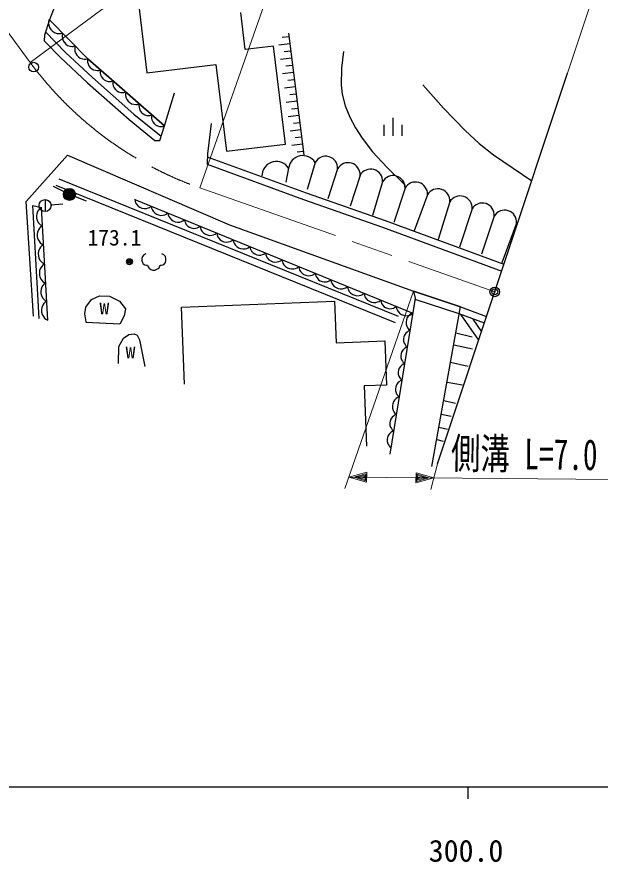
# Model space of a CAD drawing. Units: millimetres, scale not verified. Extents: x 40000 to 680000, y 20000 to 380000.
# Drawn here: x 330329 to 379042, y 198715 to 269246 of the extents above; entities that cross this region are included whole.
import ezdxf
from ezdxf.enums import TextEntityAlignment as Align

# ---------------------------------------------------------------- set-up
doc = ezdxf.new("R2010")
doc.units = ezdxf.units.MM
doc.header["$LTSCALE"] = 1000
doc.header["$PDMODE"] = 32
doc.header["$PDSIZE"] = 500
doc.linetypes.add('CHAIN', pattern=[18.5, 12, -1.5, 3.5, -1.5])
for name, color, linetype, lineweight in [('M-BGD', 7, 'Continuous', 25), ('M-BMK', 2, 'CHAIN', 13), ('M-BMK-HTXT', 7, 'Continuous', 13), ('M-BMK-SRVR', 3, 'Continuous', 25), ('M-STR-HTXT', 7, 'Continuous', 13), ('M-TTL-BAND', 7, 'Continuous', 25)]:
    doc.layers.add(name, color=color, linetype=linetype, lineweight=lineweight)
doc.layers.add('M-OTRS', color=6, linetype='Continuous')
doc.styles.add('ＭＳ ゴシック', font='')
doc.styles.get('ＭＳ ゴシック').set_extended_font_data('MS Gothic')

msp = doc.modelspace()

# ---------------------------------------------------------------- linework, layer by layer
at = {"layer": 'M-BGD'}
for p, q in [((334849, 273620), (333057, 268995)), ((340386, 271271), (341196, 264587)), ((349409, 266513), (349032, 269618)), ((333057, 268995), (332631, 267729)), ((332976, 268849), (332975, 268713)), ((333022, 269029), (332976, 268849)), ((336259, 265759), (333057, 268995)), ((333057, 268995), (336259, 265759)), ((332975, 268713), (332997, 268554)), ((332997, 268554), (333064, 268350)), ((333064, 268350), (333176, 268191)), ((333176, 268191), (333312, 268055)), ((333312, 268055), (333469, 267941)), ((332631, 267729), (332600, 267248)), ((332718, 267986), (334384, 266282)), ((333469, 267941), (333673, 267872)), ((333673, 267872), (333831, 267848)), ((333831, 267848), (333967, 267848)), ((333967, 267848), (334148, 267892)), ((334105, 267722), (334104, 267595)), ((334104, 267595), (334125, 267447)), ((334148, 267892), (334105, 267722)), ((334125, 267447), (334187, 267255)), ((353057, 267594), (352494, 267523)), ((353020, 267893), (354301, 257728)), ((332600, 267248), (333964, 265853)), ((334187, 267255), (334293, 267106)), ((334293, 267106), (334419, 266978)), ((334419, 266978), (334567, 266871)), ((334567, 266871), (334758, 266807)), ((334758, 266807), (334906, 266785)), ((334906, 266785), (335034, 266784)), ((335034, 266784), (335204, 266826)), ((335204, 266826), (335160, 266656)), ((335160, 266656), (335160, 266529)), ((351769, 266799), (349409, 266513)), ((352758, 258639), (351769, 266799)), ((353133, 266996), (352198, 266878)), ((334384, 266282), (336632, 264176)), ((335160, 266529), (335180, 266380)), ((335180, 266380), (335243, 266189)), ((335243, 266189), (335348, 266040)), ((335348, 266040), (335475, 265912)), ((335475, 265912), (335623, 265805)), ((353208, 266398), (352649, 266328)), ((333964, 265853), (336229, 263731)), ((335623, 265805), (335813, 265741)), ((335813, 265741), (335962, 265719)), ((335962, 265719), (336089, 265718)), ((336089, 265718), (336259, 265759)), ((336262, 265757), (336233, 265597)), ((336233, 265597), (336240, 265478)), ((336240, 265478), (336269, 265341)), ((342657, 260156), (336259, 265759)), ((336259, 265759), (342657, 260156)), ((336269, 265341), (336340, 265167)), ((341196, 264587), (346957, 265286)), ((346957, 265286), (347835, 258042)), ((353284, 265800), (352355, 265683)), ((353359, 265202), (352804, 265132)), ((336340, 265167), (336448, 265035)), ((336448, 265035), (336575, 264925)), ((336575, 264925), (336720, 264835)), ((336720, 264835), (336901, 264787)), ((336901, 264787), (337041, 264777)), ((337041, 264777), (337160, 264785)), ((337160, 264785), (337315, 264835)), ((337315, 264835), (337286, 264674)), ((337286, 264674), (337294, 264555)), ((337294, 264555), (337323, 264418)), ((353434, 264604), (352513, 264488)), ((365470, 231946), (376324, 264559)), ((336632, 264176), (340104, 261137)), ((337323, 264418), (337394, 264244)), ((337394, 264244), (337502, 264113)), ((337502, 264113), (337628, 264002)), ((337628, 264002), (337773, 263912)), ((337773, 263912), (337955, 263865)), ((337955, 263865), (338094, 263854)), ((338094, 263854), (338213, 263862)), ((338213, 263862), (338368, 263912)), ((338368, 263912), (338339, 263751)), ((353510, 264006), (352959, 263937)), ((336229, 263731), (339717, 260678)), ((338339, 263751), (338347, 263633)), ((338347, 263633), (338376, 263496)), ((338376, 263496), (338447, 263322)), ((338447, 263322), (338555, 263190)), ((338555, 263190), (338682, 263079)), ((338682, 263079), (338826, 262990)), ((353585, 263409), (352671, 263293)), ((338826, 262990), (339008, 262942)), ((339008, 262942), (339148, 262932)), ((339148, 262932), (339266, 262939)), ((339266, 262939), (339422, 262989)), ((339422, 262989), (339391, 262817)), ((339391, 262817), (339399, 262690)), ((339399, 262690), (339430, 262543)), ((339430, 262543), (339506, 262357)), ((342657, 260156), (343491, 262923)), ((353660, 262811), (353114, 262742)), ((339506, 262357), (339622, 262216)), ((339622, 262216), (339757, 262097)), ((339757, 262097), (339913, 262001)), ((339913, 262001), (340107, 261950)), ((340107, 261950), (340257, 261939)), ((340257, 261939), (340384, 261947)), ((340384, 261947), (340550, 262001)), ((340550, 262001), (340521, 261840)), ((340521, 261840), (340529, 261722)), ((340529, 261722), (340558, 261585)), ((353736, 262213), (352828, 262098)), ((340104, 261137), (342389, 259282)), ((340558, 261585), (340629, 261411)), ((340629, 261411), (340737, 261279)), ((340737, 261279), (340864, 261168)), ((340864, 261168), (341008, 261079)), ((341008, 261079), (341190, 261031)), ((341190, 261031), (341330, 261020)), ((341330, 261020), (341448, 261028)), ((341448, 261028), (341604, 261078)), ((341604, 261078), (341575, 260918)), ((353886, 261017), (352986, 260903)), ((353811, 261615), (353269, 261546)), ((339717, 260678), (341864, 258936)), ((341575, 260918), (341583, 260799)), ((341583, 260799), (341612, 260662)), ((341612, 260662), (341683, 260488)), ((341683, 260488), (341791, 260356)), ((341791, 260356), (341917, 260246)), ((346550, 260338), (346240, 257819)), ((353962, 260419), (353424, 260351)), ((361729, 260832), (361729, 259332)), ((341917, 260246), (342062, 260156)), ((342062, 260156), (342244, 260108)), ((342244, 260108), (342383, 260098)), ((342280, 258926), (342657, 260156)), ((342383, 260098), (342502, 260106)), ((342502, 260106), (342657, 260156)), ((354037, 259821), (353144, 259708)), ((360979, 260232), (360979, 259332)), ((362479, 260232), (362479, 259332)), ((341864, 258936), (342280, 258926)), ((354112, 259223), (353578, 259156)), ((347835, 258042), (352758, 258639)), ((354188, 258625), (353301, 258513)), ((331106, 253829), (334558, 257704)), ((334558, 257704), (348098, 251899)), ((346240, 257819), (346220, 256947)), ((346235, 257581), (354483, 254567)), ((354263, 258027), (353733, 257960)), ((346220, 256947), (354281, 254002)), ((355245, 257102), (354570, 254853)), ((350803, 256135), (350788, 255987)), ((353024, 256618), (352780, 255445)), ((357121, 256563), (356308, 254060)), ((333836, 255742), (362173, 244265)), ((358996, 256024), (358159, 253455)), ((360871, 255486), (360039, 252680)), ((334272, 254654), (333380, 255106)), ((361948, 243709), (333611, 255186)), ((362746, 254947), (361810, 252090)), ((332680, 254004), (332680, 253004)), ((335186, 254252), (336122, 253899)), ((340168, 254027), (340195, 253854)), ((340192, 254017), (363401, 244513)), ((354281, 254002), (360874, 251691)), ((354483, 254567), (361077, 252256)), ((364621, 254409), (363522, 251382)), ((331712, 244262), (331106, 253829)), ((332181, 244072), (331652, 253516)), ((331652, 253516), (332372, 253352)), ((332229, 253220), (332144, 253125)), ((332373, 253319), (332229, 253220)), ((332913, 243932), (332372, 253352)), ((333178, 253554), (334173, 253653)), ((340195, 253854), (340244, 253736)), ((340244, 253736), (340321, 253607)), ((340321, 253607), (340453, 253456)), ((340453, 253456), (340608, 253360)), ((340608, 253360), (340775, 253292)), ((340775, 253292), (340953, 253251)), ((340953, 253251), (341154, 253266)), ((341154, 253266), (341299, 253304)), ((341299, 253304), (341416, 253353)), ((341416, 253353), (341557, 253458)), ((341557, 253458), (341583, 253285)), ((341583, 253285), (341632, 253168)), ((366482, 253813), (365529, 250673)), ((368343, 253218), (367299, 250024)), ((331982, 252816), (331962, 252634)), ((331962, 252634), (331972, 252454)), ((332061, 253000), (331982, 252816)), ((332144, 253125), (332061, 253000)), ((341632, 253168), (341709, 253039)), ((341709, 253039), (341842, 252887)), ((341842, 252887), (341997, 252791)), ((341997, 252791), (342164, 252723)), ((342164, 252723), (342342, 252683)), ((342342, 252683), (342542, 252698)), ((342542, 252698), (342687, 252736)), ((342687, 252736), (342805, 252785)), ((342805, 252785), (342945, 252890)), ((342945, 252890), (342971, 252717)), ((342971, 252717), (343021, 252599)), ((343021, 252599), (343098, 252470)), ((370204, 252623), (369129, 249434)), ((331972, 252454), (332013, 252276)), ((332013, 252276), (332113, 252102)), ((332113, 252102), (332210, 251987)), ((332210, 251987), (332305, 251902)), ((332305, 251902), (332460, 251821)), ((332460, 251821), (332305, 251716)), ((343098, 252470), (343230, 252319)), ((343230, 252319), (343385, 252223)), ((343385, 252223), (343552, 252155)), ((343552, 252155), (343730, 252114)), ((343730, 252114), (343931, 252129)), ((343931, 252129), (344076, 252167)), ((344076, 252167), (344193, 252216)), ((344193, 252216), (344333, 252321)), ((344333, 252321), (344358, 252160)), ((344358, 252160), (344404, 252050)), ((344404, 252050), (344476, 251930)), ((344476, 251930), (344600, 251788)), ((348098, 251899), (363456, 246354)), ((361077, 252256), (371012, 248600)), ((372065, 252028), (370841, 248725)), ((332042, 251284), (332021, 251091)), ((332021, 251091), (332032, 250899)), ((332126, 251481), (332042, 251284)), ((332215, 251615), (332126, 251481)), ((332305, 251716), (332215, 251615)), ((344600, 251788), (344744, 251699)), ((344744, 251699), (344900, 251635)), ((344900, 251635), (345066, 251597)), ((345066, 251597), (345253, 251611)), ((345253, 251611), (345389, 251647)), ((345389, 251647), (345499, 251693)), ((345499, 251693), (345629, 251790)), ((345629, 251790), (345656, 251618)), ((345656, 251618), (345705, 251500)), ((345705, 251500), (345782, 251371)), ((345782, 251371), (345914, 251220)), ((345914, 251220), (346070, 251124)), ((346070, 251124), (346236, 251056)), ((346760, 251068), (346878, 251117)), ((346878, 251117), (347018, 251222)), ((347018, 251222), (347044, 251049)), ((360874, 251691), (370823, 248031)), ((332032, 250899), (332075, 250709)), ((332075, 250709), (332182, 250523)), ((332182, 250523), (332285, 250400)), ((332285, 250400), (332386, 250310)), ((346236, 251056), (346414, 251015)), ((346414, 251015), (346615, 251030)), ((346615, 251030), (346760, 251068)), ((347044, 251049), (347093, 250932)), ((347093, 250932), (347170, 250803)), ((347170, 250803), (347303, 250651)), ((347303, 250651), (347458, 250555)), ((347458, 250555), (347625, 250487)), ((347625, 250487), (347803, 250447)), ((347803, 250447), (348003, 250462)), ((348003, 250462), (348149, 250500)), ((348149, 250500), (348266, 250549)), ((348266, 250549), (348406, 250653)), ((348406, 250653), (348433, 250480)), ((348433, 250480), (348482, 250363)), ((332133, 249686), (332113, 249493)), ((332218, 249884), (332133, 249686)), ((332307, 250017), (332218, 249884)), ((332397, 250118), (332307, 250017)), ((332386, 250310), (332551, 250223)), ((332551, 250223), (332397, 250118)), ((348482, 250363), (348559, 250234)), ((348559, 250234), (348691, 250083)), ((348691, 250083), (348847, 249987)), ((348847, 249987), (349013, 249919)), ((349013, 249919), (349191, 249878)), ((349191, 249878), (349392, 249893)), ((349392, 249893), (349537, 249931)), ((349537, 249931), (349655, 249980)), ((349655, 249980), (349795, 250085)), ((349795, 250085), (349819, 249923)), ((349819, 249923), (349865, 249814)), ((349865, 249814), (349937, 249694)), ((349937, 249694), (350061, 249552)), ((332113, 249493), (332124, 249301)), ((332124, 249301), (332167, 249111)), ((332167, 249111), (332273, 248925)), ((340808, 249239), (340768, 249079)), ((340768, 249079), (340768, 248919)), ((340928, 249399), (340808, 249239)), ((341088, 249479), (340928, 249399)), ((342608, 249399), (342448, 249479)), ((342728, 249239), (342608, 249399)), ((342768, 249079), (342728, 249239)), ((342768, 248919), (342768, 249079)), ((350061, 249552), (350206, 249463)), ((350206, 249463), (350361, 249399)), ((350361, 249399), (350527, 249361)), ((350527, 249361), (350715, 249375)), ((350715, 249375), (350850, 249411)), ((350850, 249411), (350960, 249457)), ((350960, 249457), (351091, 249554)), ((351091, 249554), (351117, 249381)), ((351117, 249381), (351166, 249264)), ((351166, 249264), (351243, 249135)), ((351243, 249135), (351376, 248984)), ((351376, 248984), (351531, 248888)), ((352339, 248881), (352479, 248986)), ((352479, 248986), (352505, 248813)), ((332310, 248286), (332225, 248089)), ((332273, 248925), (332377, 248803)), ((332399, 248419), (332310, 248286)), ((332377, 248803), (332478, 248712)), ((332489, 248521), (332399, 248419)), ((332478, 248712), (332643, 248626)), ((332643, 248626), (332489, 248521)), ((340768, 248919), (340808, 248759)), ((340808, 248759), (340888, 248639)), ((340888, 248639), (341008, 248559)), ((341008, 248559), (341168, 248519)), ((341168, 248519), (341248, 248519)), ((341248, 248519), (341288, 248399)), ((341288, 248399), (341368, 248279)), ((341368, 248279), (341528, 248158)), ((342128, 248239), (342208, 248319)), ((342208, 248319), (342248, 248399)), ((342248, 248399), (342288, 248519)), ((342288, 248519), (342368, 248519)), ((342368, 248519), (342528, 248559)), ((342528, 248559), (342648, 248639)), ((342648, 248639), (342728, 248759)), ((342728, 248759), (342768, 248919)), ((351531, 248888), (351698, 248819)), ((351698, 248819), (351876, 248779)), ((351876, 248779), (352076, 248794)), ((352076, 248794), (352221, 248832)), ((352221, 248832), (352339, 248881)), ((352505, 248813), (352555, 248695)), ((352555, 248695), (352632, 248567)), ((352632, 248567), (352764, 248415)), ((352764, 248415), (352919, 248319)), ((352919, 248319), (353086, 248251)), ((353610, 248263), (353727, 248313)), ((353727, 248313), (353867, 248417)), ((353867, 248417), (353894, 248244)), ((332225, 248089), (332204, 247895)), ((332204, 247895), (332215, 247703)), ((332215, 247703), (332258, 247514)), ((341528, 248158), (341688, 248118)), ((341688, 248118), (341848, 248118)), ((341848, 248118), (341968, 248158)), ((341968, 248158), (342128, 248239)), ((353086, 248251), (353264, 248210)), ((353264, 248210), (353465, 248226)), ((353465, 248226), (353610, 248263)), ((353894, 248244), (353943, 248127)), ((353943, 248127), (354020, 247998)), ((354020, 247998), (354153, 247847)), ((354153, 247847), (354308, 247751)), ((354308, 247751), (354474, 247682)), ((354474, 247682), (354652, 247642)), ((354652, 247642), (354853, 247657)), ((354853, 247657), (354998, 247695)), ((354998, 247695), (355116, 247744)), ((355116, 247744), (355256, 247849)), ((355256, 247849), (355281, 247687)), ((355281, 247687), (355327, 247578)), ((355327, 247578), (355398, 247458)), ((332258, 247514), (332365, 247327)), ((332365, 247327), (332468, 247205)), ((332468, 247205), (332570, 247115)), ((332590, 246929), (332506, 246834)), ((332570, 247115), (332735, 247028)), ((332735, 247028), (332590, 246929)), ((355398, 247458), (355522, 247316)), ((355522, 247316), (355667, 247227)), ((355667, 247227), (355822, 247163)), ((355822, 247163), (355989, 247125)), ((355989, 247125), (356176, 247139)), ((356176, 247139), (356311, 247174)), ((356311, 247174), (356421, 247220)), ((356421, 247220), (356552, 247318)), ((356552, 247318), (356578, 247145)), ((356578, 247145), (356627, 247028)), ((356627, 247028), (356704, 246899)), ((356704, 246899), (356837, 246747)), ((332343, 246525), (332324, 246343)), ((332324, 246343), (332334, 246163)), ((332334, 246163), (332374, 245985)), ((332423, 246709), (332343, 246525)), ((332506, 246834), (332423, 246709)), ((356837, 246747), (356992, 246651)), ((356992, 246651), (357159, 246583)), ((357159, 246583), (357337, 246543)), ((357337, 246543), (357537, 246558)), ((357537, 246558), (357683, 246596)), ((357683, 246596), (357800, 246645)), ((357800, 246645), (357940, 246750)), ((357940, 246750), (357967, 246577)), ((357967, 246577), (358016, 246459)), ((358016, 246459), (358093, 246330)), ((358093, 246330), (358225, 246179)), ((358225, 246179), (358381, 246083)), ((359189, 246076), (359329, 246181)), ((359329, 246181), (359355, 246008)), ((363456, 246354), (367383, 245056)), ((367383, 245056), (363456, 246354)), ((363456, 246354), (363607, 245779)), ((332374, 245985), (332474, 245811)), ((332474, 245811), (332571, 245696)), ((332571, 245696), (332666, 245611)), ((332666, 245611), (332821, 245530)), ((332821, 245530), (332667, 245425)), ((336091, 245024), (336557, 245677)), ((336557, 245677), (337240, 245965)), ((337240, 245965), (338062, 245935)), ((338062, 245935), (338894, 245519)), ((338894, 245519), (339399, 244875)), ((344079, 245034), (356860, 245525)), ((356860, 245525), (356993, 242048)), ((358381, 246083), (358547, 246015)), ((358547, 246015), (358725, 245974)), ((358725, 245974), (358926, 245989)), ((358926, 245989), (359071, 246027)), ((359071, 246027), (359189, 246076)), ((359355, 246008), (359404, 245891)), ((359404, 245891), (359481, 245762)), ((359481, 245762), (359614, 245610)), ((359614, 245610), (359769, 245514)), ((359769, 245514), (359936, 245446)), ((360314, 245421), (360460, 245459)), ((360460, 245459), (360577, 245508)), ((360577, 245508), (360717, 245613)), ((360717, 245613), (360742, 245451)), ((360742, 245451), (360788, 245342)), ((363607, 245779), (361490, 232745)), ((367276, 244460), (363590, 245677)), ((332403, 244993), (332382, 244800)), ((332382, 244800), (332393, 244608)), ((332488, 245190), (332403, 244993)), ((332577, 245324), (332488, 245190)), ((332667, 245425), (332577, 245324)), ((335992, 244479), (336091, 245024)), ((339399, 244875), (339300, 244311)), ((344326, 238603), (344079, 245034)), ((359936, 245446), (360114, 245406)), ((360114, 245406), (360314, 245421)), ((360788, 245342), (360860, 245221)), ((360860, 245221), (360983, 245080)), ((360983, 245080), (361128, 244990)), ((361128, 244990), (361284, 244927)), ((361284, 244927), (361450, 244889)), ((361450, 244889), (361637, 244903)), ((361637, 244903), (361773, 244938)), ((361773, 244938), (361882, 244984)), ((361882, 244984), (362013, 245082)), ((362013, 245082), (362039, 244909)), ((362039, 244909), (362089, 244792)), ((362089, 244792), (362166, 244663)), ((364992, 231736), (367383, 245056)), ((367383, 245056), (369563, 244246)), ((332393, 244608), (332436, 244418)), ((332436, 244418), (332543, 244232)), ((332543, 244232), (332646, 244109)), ((332646, 244109), (332748, 244019)), ((336121, 243796), (335992, 244479)), ((339300, 244311), (338933, 243598)), ((362166, 244663), (362298, 244511)), ((362298, 244511), (362453, 244415)), ((362453, 244415), (362620, 244347)), ((362620, 244347), (362798, 244307)), ((362798, 244307), (362999, 244322)), ((362917, 244149), (362858, 243976)), ((363034, 244312), (362917, 244149)), ((362999, 244322), (363144, 244360)), ((363142, 244416), (363034, 244312)), ((363246, 244491), (363142, 244416)), ((363144, 244360), (363261, 244409)), ((363408, 244555), (363246, 244491)), ((363261, 244409), (363401, 244513)), ((369374, 243676), (367276, 244456)), ((368902, 242258), (367440, 244395)), ((332748, 244019), (332913, 243932)), ((338933, 243598), (336101, 243756)), ((362858, 243976), (362829, 243798)), ((362829, 243798), (362830, 243616)), ((362830, 243616), (362890, 243424)), ((362890, 243424), (362960, 243291)), ((368415, 244033), (369140, 242973)), ((339226, 242424), (339671, 242753)), ((339671, 242753), (340116, 242792)), ((340116, 242792), (340367, 242695)), ((340367, 242695), (340580, 242308)), ((362709, 242695), (362654, 242534)), ((362819, 242848), (362709, 242695)), ((362920, 242945), (362819, 242848)), ((363016, 243014), (362920, 242945)), ((362960, 243291), (363034, 243187)), ((363168, 243075), (363016, 243014)), ((363034, 243187), (363168, 243075)), ((366992, 242876), (368357, 242546)), ((338839, 241747), (339226, 242424)), ((340580, 242308), (341005, 240084)), ((356993, 242048), (361048, 242203)), ((361048, 242203), (361189, 238523)), ((362654, 242534), (362627, 242368)), ((362627, 242368), (362628, 242198)), ((362628, 242198), (362684, 242018)), ((362684, 242018), (362749, 241894)), ((338820, 240316), (338839, 241747)), ((362484, 241313), (362430, 241152)), ((362594, 241465), (362484, 241313)), ((362695, 241562), (362594, 241465)), ((362791, 241632), (362695, 241562)), ((362749, 241894), (362818, 241798)), ((362943, 241692), (362791, 241632)), ((362818, 241798), (362943, 241692)), ((366815, 241891), (368383, 241549)), ((362430, 241152), (362403, 240986)), ((362403, 240986), (362403, 240815)), ((362403, 240815), (362459, 240636)), ((362459, 240636), (362524, 240512)), ((362524, 240512), (362594, 240416)), ((362260, 239931), (362205, 239769)), ((362370, 240083), (362260, 239931)), ((362471, 240180), (362370, 240083)), ((362567, 240250), (362471, 240180)), ((362719, 240310), (362567, 240250)), ((362594, 240416), (362719, 240310)), ((366555, 240445), (368016, 240105)), ((362205, 239769), (362178, 239604)), ((362178, 239604), (362179, 239433)), ((362179, 239433), (362235, 239254)), ((362235, 239254), (362300, 239130)), ((362300, 239130), (362369, 239033)), ((361189, 238523), (359336, 238452)), ((359336, 238452), (359528, 233435)), ((362035, 238549), (361981, 238387)), ((362145, 238701), (362035, 238549)), ((362246, 238798), (362145, 238701)), ((362342, 238868), (362246, 238798)), ((362494, 238928), (362342, 238868)), ((362369, 239033), (362494, 238928)), ((366254, 238767), (367543, 238530)), ((361981, 238387), (361954, 238221)), ((361954, 238221), (361954, 238051)), ((361954, 238051), (362010, 237872)), ((362010, 237872), (362075, 237748)), ((362075, 237748), (362145, 237651)), ((361778, 237139), (361719, 236966)), ((361896, 237303), (361778, 237139)), ((362004, 237407), (361896, 237303)), ((362107, 237481), (362004, 237407)), ((362270, 237546), (362107, 237481)), ((362145, 237651), (362270, 237546)), ((365980, 237243), (366966, 237007)), ((361719, 236966), (361691, 236789)), ((361691, 236789), (361691, 236606)), ((361691, 236606), (361751, 236414)), ((361751, 236414), (361821, 236281)), ((361821, 236281), (361895, 236178)), ((361570, 235685), (361516, 235524)), ((361680, 235838), (361570, 235685)), ((361781, 235935), (361680, 235838)), ((361877, 236004), (361781, 235935)), ((362029, 236065), (361877, 236004)), ((361895, 236178), (362029, 236065)), ((365772, 236083), (366598, 235931)), ((361516, 235524), (361489, 235358)), ((361489, 235358), (361489, 235188)), ((361489, 235188), (361545, 235009)), ((361545, 235009), (361610, 234885)), ((361610, 234885), (361680, 234788)), ((365580, 235013), (366309, 234855)), ((361346, 234303), (361291, 234142)), ((361455, 234456), (361346, 234303)), ((361556, 234553), (361455, 234456)), ((361653, 234622), (361556, 234553)), ((361804, 234683), (361653, 234622)), ((361680, 234788), (361804, 234683)), ((361291, 234142), (361264, 233976)), ((361264, 233976), (361265, 233806)), ((361265, 233806), (361321, 233626)), ((361321, 233626), (361386, 233502)), ((361386, 233502), (361455, 233406)), ((365397, 233992), (365942, 233831)), ((361455, 233406), (361580, 233301))]:
    msp.add_line(p, q, dxfattribs=at)
for points in [[(357595, 266370), (357442, 264958), (357416, 263562), (357506, 262788), (357751, 261824), (358124, 260888), (358600, 259989), (359167, 259114), (360032, 257999), (361251, 256674), (362682, 255279), (362795, 255171)], [(364228, 263589), (365956, 261628), (367760, 259754), (368939, 258681), (370130, 257730), (373328, 255559)]]:
    msp.add_lwpolyline(points, dxfattribs=at)
for centre, radius in [((334718, 254428), 500), ((334718, 254428), 440), ((334718, 254428), 380), ((334718, 254428), 320), ((334718, 254428), 260), ((334718, 254428), 200), ((332680, 253504), 500), ((334718, 254428), 140), ((334718, 254428), 80), ((334718, 254428), 20), ((339729, 248818), 250), ((339729, 248818), 150), ((339729, 248818), 50)]:
    msp.add_circle(centre, radius, dxfattribs=at)
for centre, radius, start, end in [((354221, 256462), 1207, 31.99075, 172.57006), ((356122, 256621), 1000, 356.65485, 151.29409), ((352000, 255978), 1207, 31.99075, 172.57006), ((357998, 256083), 1000, 356.65485, 151.29409), ((359873, 255544), 1000, 356.65485, 151.29409), ((361748, 255006), 1000, 356.65485, 151.29409), ((363623, 254467), 1000, 356.65485, 151.29409), ((365485, 253902), 1001, 354.94233, 149.58156), ((367346, 253306), 1001, 354.94233, 149.58156), ((369206, 252711), 1001, 354.94233, 149.58156), ((371067, 252116), 1001, 354.94233, 149.58156)]:
    msp.add_arc(centre, radius, start, end, dxfattribs=at)
at = {"layer": 'M-BMK'}
for p, q in [((302779, 304255), (331435, 265454)), ((345609, 254976), (370247, 246302))]:
    msp.add_line(p, q, dxfattribs=at)
msp.add_arc((355574, 283281), 30008, 216.44725, 250.60516, dxfattribs=at)
at = {"layer": 'M-BMK-HTXT'}
for q in [(331435, 265454), (345609, 254976)]:
    msp.add_line((355574, 283281), q, dxfattribs=at)
at = {"layer": 'M-BMK-SRVR'}
for centre in [(331736, 265053), (370247, 246302)]:
    msp.add_circle(centre, 403, dxfattribs=at)
at = {"layer": 'M-OTRS'}
msp.add_point((370247, 246302), dxfattribs=at)
at = {"layer": 'M-STR-HTXT'}
for p, q in [((376324, 264559), (381248, 279355)), ((363456, 246354), (357715, 229895)), ((365470, 231946), (364913, 229806)), ((358044, 230840), (359548, 231246)), ((359540, 230406), (358044, 230840)), ((358044, 230840), (380158, 230636)), ((358464, 230836), (359487, 231127)), ((359482, 230526), (358464, 230836)), ((358704, 230834), (359426, 231007)), ((359423, 230647), (358704, 230834)), ((359064, 230830), (359365, 230888)), ((359364, 230768), (359064, 230830)), ((359365, 230888), (359364, 230768)), ((359426, 231007), (359423, 230647)), ((359487, 231127), (359482, 230526)), ((359548, 231246), (359540, 230406)), ((363661, 230368), (363669, 231208)), ((365165, 230774), (363661, 230368)), ((363669, 231208), (365165, 230774)), ((363722, 230487), (363727, 231087)), ((364745, 230778), (363722, 230487)), ((363727, 231087), (364745, 230778)), ((363783, 230607), (363786, 230967)), ((364505, 230780), (363783, 230607)), ((363786, 230967), (364505, 230780)), ((363844, 230726), (363845, 230846)), ((364145, 230784), (363844, 230726)), ((363845, 230846), (364145, 230784))]:
    msp.add_line(p, q, dxfattribs=at)
at = {"layer": 'M-TTL-BAND'}
for p, q in [((40000, 205000), (579000, 205000)), ((368000, 205000), (368000, 204000))]:
    msp.add_line(p, q, dxfattribs=at)

# ---------------------------------------------------------------- texts
at = {"layer": 'M-BGD', "style": 'ＭＳ ゴシック'}
msp.add_text('173.1', height=1320, rotation=359.999, dxfattribs=at).set_placement((336226, 249772), align=Align.BOTTOM_LEFT)
at = {"layer": 'M-BGD', "style": 'ＭＳ ゴシック', "width": 0.9}
for p in [(337230, 244032), (339415, 240357)]:
    msp.add_text('w', height=1320, rotation=359.999, dxfattribs=at).set_placement(p, align=Align.BOTTOM_LEFT)
at = {"layer": 'M-STR-HTXT', "style": 'ＭＳ ゴシック', "width": 0.7}
msp.add_text('側溝 L=7.0', height=2566, rotation=359.399, dxfattribs=at).set_placement((366576, 230785), align=Align.BOTTOM_LEFT)
at = {"layer": 'M-TTL-BAND', "style": 'ＭＳ ゴシック'}
msp.add_text('300.0', height=1833, dxfattribs=at).set_placement((367844, 198195), align=Align.BOTTOM_CENTER)

doc.saveas('drawing.dxf')
